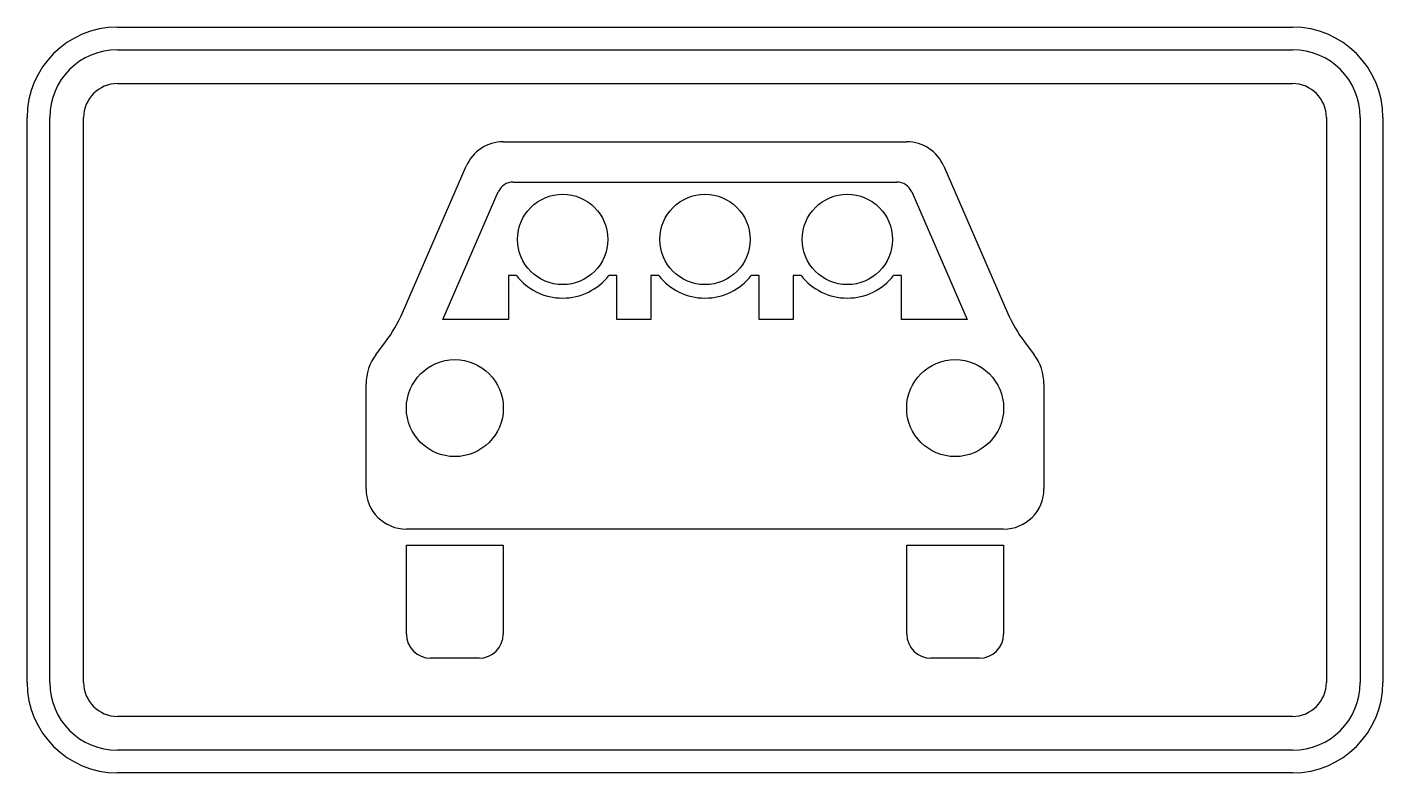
# Model space of a CAD drawing. Extents: x 0 to 600, y 0 to 330.
import ezdxf

# ---------------------------------------------------------------- set-up
doc = ezdxf.new("R2010")
doc.units = 0
doc.header["$LTSCALE"] = 25
doc.linetypes.add('AUSGEZOGEN', pattern=[0])
doc.layers.get('0').update_dxf_attribs({"linetype": 'AUSGEZOGEN'})

msp = doc.modelspace()

# ---------------------------------------------------------------- linework, layer by layer
for p, q in [((40, 330), (560, 330)), ((40, 320), (560, 320)), ((40, 305), (560, 305)), ((0, 40), (0, 290)), ((10, 40), (10, 290)), ((25, 40), (25, 290)), ((575, 290), (575, 40)), ((590, 290), (590, 40)), ((600, 290), (600, 40)), ((210.7, 279.25), (389.3, 279.25)), ((166.11, 203.59), (194.33, 268.52)), ((405.67, 268.52), (433.89, 203.59)), ((215.05, 261.4), (384.95, 261.4)), ((183.93, 200.68), (208.49, 257.1)), ((391.51, 257.1), (416.07, 200.68)), ((216.52, 220.08), (213, 220.06)), ((213, 220.06), (213, 200.68)), ((261, 220.06), (257.48, 220.09)), ((261, 200.68), (261, 220.06)), ((279.52, 220.08), (276, 220.06)), ((276, 220.06), (276, 200.68)), ((324, 220.06), (320.48, 220.09)), ((324, 200.68), (324, 220.06)), ((342.52, 220.08), (339, 220.06)), ((339, 220.06), (339, 200.68)), ((387, 220.06), (383.48, 220.09)), ((387, 200.68), (387, 220.06)), ((213, 200.68), (183.93, 200.68)), ((276, 200.68), (261, 200.68)), ((339, 200.68), (324, 200.68)), ((416.07, 200.68), (387, 200.68)), ((154.29, 184.97), (158.59, 190.67)), ((441.41, 190.67), (445.71, 184.97)), ((150, 172.11), (150, 172.1)), ((150, 172.1), (150, 172.11)), ((150, 172.11), (150, 172.1)), ((150, 125.7), (150, 172.11)), ((450, 172.1), (450, 125.7)), ((432.15, 107.85), (167.85, 107.85)), ((167.85, 61.45), (167.86, 100.75)), ((167.86, 100.75), (210.72, 100.75)), ((210.72, 100.75), (210.7, 61.45)), ((389.29, 100.75), (432.14, 100.75)), ((389.3, 61.45), (389.29, 100.75)), ((432.14, 100.75), (432.15, 61.45)), ((200, 50.75), (178.55, 50.75)), ((421.45, 50.75), (400, 50.75)), ((560, 25), (40, 25)), ((560, 10), (40, 10)), ((560, 0), (40, 0))]:
    msp.add_line(p, q)
for centre, radius in [((237, 236.05), 20), ((300, 236.05), 20), ((363, 236.05), 20), ((189.3, 161.4), 21.45), ((410.7, 161.4), 21.45)]:
    msp.add_circle(centre, radius)
for centre, radius, start, end in [((40, 290), 40, 90, 180), ((560, 290), 40, 0, 90), ((40, 290), 30, 90, 180), ((560, 290), 30, 0, 90), ((40, 290), 15, 90, 180), ((560, 290), 15, 0, 90), ((210.7, 261.4), 17.85, 90, 156.485), ((389.3, 261.4), 17.85, 23.515, 90), ((215.05, 254.25), 7.15, 90, 156.48), ((384.95, 254.25), 7.15, 23.52, 90), ((237, 236.1), 26, 218.025, 321.98), ((300, 236.1), 26, 218.025, 321.98), ((363, 236.1), 26, 218.025, 321.98), ((107.15, 229.25), 64.3, 323.13, 336.485), ((492.85, 229.25), 64.3, 203.515, 216.87), ((171.45, 172.1), 21.45, 143.13, 180), ((428.55, 172.1), 21.45, 0, 36.87), ((167.85, 125.7), 17.85, 180, 270), ((432.15, 125.7), 17.85, 270, 360), ((178.55, 61.45), 10.7, 180, 270), ((200, 61.45), 10.7, 270, 360), ((400, 61.45), 10.7, 180, 270), ((421.45, 61.45), 10.7, 270, 360), ((40, 40), 40, 180, 270), ((40, 40), 30, 180, 270), ((40, 40), 15, 180, 270), ((560, 40), 40, 270, 360), ((560, 40), 30, 270, 360), ((560, 40), 15, 270, 360)]:
    msp.add_arc(centre, radius, start, end)

doc.saveas('drawing.dxf')
